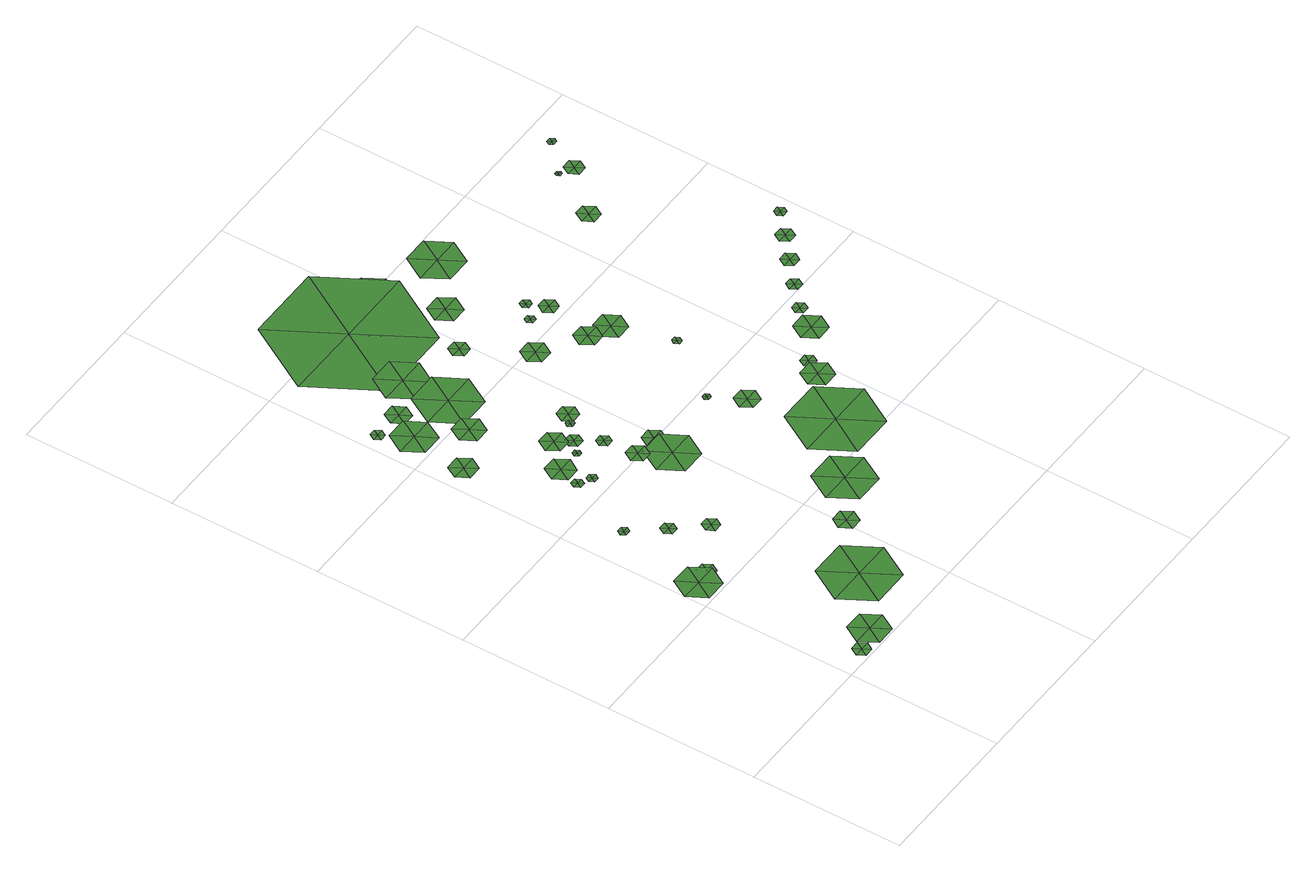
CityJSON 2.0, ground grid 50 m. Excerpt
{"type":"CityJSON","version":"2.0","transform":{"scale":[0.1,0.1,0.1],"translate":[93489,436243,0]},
"CityObjects":{
"tree1":{"type":"SolitaryVegetationObject","attributes":{"Point Count":1778,"Average Intensity":0,"Average Number of Returns":3.83},"geometry":[{"type":"MultiSurface","lod":"0","boundaries":[[[0,1,2]],[[0,3,1]],[[0,4,3]],[[0,5,4]],[[0,6,5]],[[0,2,6]]]}]},
"tree2":{"type":"SolitaryVegetationObject","attributes":{"Point Count":4986,"Average Intensity":0,"Average Number of Returns":3.56},"geometry":[{"type":"MultiSurface","lod":"0","boundaries":[[[7,8,9]],[[7,10,8]],[[7,11,10]],[[7,12,11]],[[7,13,12]],[[7,9,13]]]}]},
"tree3":{"type":"SolitaryVegetationObject","attributes":{"Point Count":2793,"Average Intensity":0,"Average Number of Returns":3.3},"geometry":[{"type":"MultiSurface","lod":"0","boundaries":[[[14,15,16]],[[14,17,15]],[[14,18,17]],[[14,19,18]],[[14,20,19]],[[14,16,20]]]}]},
"tree4":{"type":"SolitaryVegetationObject","attributes":{"Point Count":299,"Average Intensity":0,"Average Number of Returns":2.58},"geometry":[{"type":"MultiSurface","lod":"0","boundaries":[[[21,22,23]],[[21,24,22]],[[21,25,24]],[[21,26,25]],[[21,27,26]],[[21,23,27]]]}]},
"tree5":{"type":"SolitaryVegetationObject","attributes":{"Point Count":246,"Average Intensity":0,"Average Number of Returns":3.55},"geometry":[{"type":"MultiSurface","lod":"0","boundaries":[[[28,29,30]],[[28,31,29]],[[28,32,31]],[[28,33,32]],[[28,34,33]],[[28,30,34]]]}]},
"tree6":{"type":"SolitaryVegetationObject","attributes":{"Point Count":20005,"Average Intensity":0,"Average Number of Returns":3.62},"geometry":[{"type":"MultiSurface","lod":"0","boundaries":[[[35,36,37]],[[35,38,36]],[[35,39,38]],[[35,40,39]],[[35,41,40]],[[35,37,41]]]}]},
"tree7":{"type":"SolitaryVegetationObject","attributes":{"Point Count":258,"Average Intensity":0,"Average Number of Returns":3.66},"geometry":[{"type":"MultiSurface","lod":"0","boundaries":[[[42,43,44]],[[42,45,43]],[[42,46,45]],[[42,47,46]],[[42,48,47]],[[42,44,48]]]}]},
"tree8":{"type":"SolitaryVegetationObject","attributes":{"Point Count":269,"Average Intensity":0,"Average Number of Returns":2.89},"geometry":[{"type":"MultiSurface","lod":"0","boundaries":[[[49,50,51]],[[49,52,50]],[[49,53,52]],[[49,54,53]],[[49,55,54]],[[49,51,55]]]}]},
"tree9":{"type":"SolitaryVegetationObject","attributes":{"Point Count":1194,"Average Intensity":0,"Average Number of Returns":3.59},"geometry":[{"type":"MultiSurface","lod":"0","boundaries":[[[56,57,58]],[[56,59,57]],[[56,60,59]],[[56,61,60]],[[56,62,61]],[[56,58,62]]]}]},
"tree10":{"type":"SolitaryVegetationObject","attributes":{"Point Count":266,"Average Intensity":0,"Average Number of Returns":3.46},"geometry":[{"type":"MultiSurface","lod":"0","boundaries":[[[63,64,65]],[[63,66,64]],[[63,67,66]],[[63,68,67]],[[63,69,68]],[[63,65,69]]]}]},
"tree11":{"type":"SolitaryVegetationObject","attributes":{"Point Count":111,"Average Intensity":0,"Average Number of Returns":2.28},"geometry":[{"type":"MultiSurface","lod":"0","boundaries":[[[70,71,72]],[[70,73,71]],[[70,74,73]],[[70,75,74]],[[70,76,75]],[[70,72,76]]]}]},
"tree12":{"type":"SolitaryVegetationObject","attributes":{"Point Count":99,"Average Intensity":0,"Average Number of Returns":2.95},"geometry":[{"type":"MultiSurface","lod":"0","boundaries":[[[77,78,79]],[[77,80,78]],[[77,81,80]],[[77,82,81]],[[77,83,82]],[[77,79,83]]]}]},
"tree13":{"type":"SolitaryVegetationObject","attributes":{"Point Count":186,"Average Intensity":0,"Average Number of Returns":2.84},"geometry":[{"type":"MultiSurface","lod":"0","boundaries":[[[84,85,86]],[[84,87,85]],[[84,88,87]],[[84,89,88]],[[84,90,89]],[[84,86,90]]]}]},
"tree14":{"type":"SolitaryVegetationObject","attributes":{"Point Count":2107,"Average Intensity":0,"Average Number of Returns":2.86},"geometry":[{"type":"MultiSurface","lod":"0","boundaries":[[[91,92,93]],[[91,94,92]],[[91,95,94]],[[91,96,95]],[[91,97,96]],[[91,93,97]]]}]},
"tree15":{"type":"SolitaryVegetationObject","attributes":{"Point Count":1870,"Average Intensity":0,"Average Number of Returns":3.84},"geometry":[{"type":"MultiSurface","lod":"0","boundaries":[[[98,99,100]],[[98,101,99]],[[98,102,101]],[[98,103,102]],[[98,104,103]],[[98,100,104]]]}]},
"tree16":{"type":"SolitaryVegetationObject","attributes":{"Point Count":2185,"Average Intensity":0,"Average Number of Returns":3.76},"geometry":[{"type":"MultiSurface","lod":"0","boundaries":[[[105,106,107]],[[105,108,106]],[[105,109,108]],[[105,110,109]],[[105,111,110]],[[105,107,111]]]}]},
"tree17":{"type":"SolitaryVegetationObject","attributes":{"Point Count":89,"Average Intensity":0,"Average Number of Returns":2.66},"geometry":[{"type":"MultiSurface","lod":"0","boundaries":[[[112,113,114]],[[112,115,113]],[[112,116,115]],[[112,117,116]],[[112,118,117]],[[112,114,118]]]}]},
"tree18":{"type":"SolitaryVegetationObject","attributes":{"Point Count":1579,"Average Intensity":0,"Average Number of Returns":3.13},"geometry":[{"type":"MultiSurface","lod":"0","boundaries":[[[119,120,121]],[[119,122,120]],[[119,123,122]],[[119,124,123]],[[119,125,124]],[[119,121,125]]]}]},
"tree19":{"type":"SolitaryVegetationObject","attributes":{"Point Count":151,"Average Intensity":0,"Average Number of Returns":2.94},"geometry":[{"type":"MultiSurface","lod":"0","boundaries":[[[126,127,128]],[[126,129,127]],[[126,130,129]],[[126,131,130]],[[126,132,131]],[[126,128,132]]]}]},
"tree20":{"type":"SolitaryVegetationObject","attributes":{"Point Count":55,"Average Intensity":0,"Average Number of Returns":2.43},"geometry":[{"type":"MultiSurface","lod":"0","boundaries":[[[133,134,135]],[[133,136,134]],[[133,137,136]],[[133,138,137]],[[133,139,138]],[[133,135,139]]]}]},
"tree21":{"type":"SolitaryVegetationObject","attributes":{"Point Count":1138,"Average Intensity":0,"Average Number of Returns":4.43},"geometry":[{"type":"MultiSurface","lod":"0","boundaries":[[[140,141,142]],[[140,143,141]],[[140,144,143]],[[140,145,144]],[[140,146,145]],[[140,142,146]]]}]},
"tree22":{"type":"SolitaryVegetationObject","attributes":{"Point Count":107,"Average Intensity":0,"Average Number of Returns":2.48},"geometry":[{"type":"MultiSurface","lod":"0","boundaries":[[[147,148,149]],[[147,150,148]],[[147,151,150]],[[147,152,151]],[[147,153,152]],[[147,149,153]]]}]},
"tree23":{"type":"SolitaryVegetationObject","attributes":{"Point Count":4135,"Average Intensity":0,"Average Number of Returns":4.48},"geometry":[{"type":"MultiSurface","lod":"0","boundaries":[[[154,155,156]],[[154,157,155]],[[154,158,157]],[[154,159,158]],[[154,160,159]],[[154,156,160]]]}]},
"tree24":{"type":"SolitaryVegetationObject","attributes":{"Point Count":5663,"Average Intensity":0,"Average Number of Returns":3.62},"geometry":[{"type":"MultiSurface","lod":"0","boundaries":[[[161,162,163]],[[161,164,162]],[[161,165,164]],[[161,166,165]],[[161,167,166]],[[161,163,167]]]}]},
"tree25":{"type":"SolitaryVegetationObject","attributes":{"Point Count":56,"Average Intensity":0,"Average Number of Returns":1.55},"geometry":[{"type":"MultiSurface","lod":"0","boundaries":[[[168,169,170]],[[168,171,169]],[[168,172,171]],[[168,173,172]],[[168,174,173]],[[168,170,174]]]}]},
"tree26":{"type":"SolitaryVegetationObject","attributes":{"Point Count":109,"Average Intensity":0,"Average Number of Returns":2.81},"geometry":[{"type":"MultiSurface","lod":"0","boundaries":[[[175,176,177]],[[175,178,176]],[[175,179,178]],[[175,180,179]],[[175,181,180]],[[175,177,181]]]}]},
"tree27":{"type":"SolitaryVegetationObject","attributes":{"Point Count":21122,"Average Intensity":0,"Average Number of Returns":3.64},"geometry":[{"type":"MultiSurface","lod":"0","boundaries":[[[182,183,184]],[[182,185,183]],[[182,186,185]],[[182,187,186]],[[182,188,187]],[[182,184,188]]]}]},
"tree28":{"type":"SolitaryVegetationObject","attributes":{"Point Count":7680,"Average Intensity":0,"Average Number of Returns":3.59},"geometry":[{"type":"MultiSurface","lod":"0","boundaries":[[[189,190,191]],[[189,192,190]],[[189,193,192]],[[189,194,193]],[[189,195,194]],[[189,191,195]]]}]},
"tree29":{"type":"SolitaryVegetationObject","attributes":{"Point Count":231,"Average Intensity":0,"Average Number of Returns":1.66},"geometry":[{"type":"MultiSurface","lod":"0","boundaries":[[[196,197,198]],[[196,199,197]],[[196,200,199]],[[196,201,200]],[[196,202,201]],[[196,198,202]]]}]},
"tree30":{"type":"SolitaryVegetationObject","attributes":{"Point Count":2538,"Average Intensity":0,"Average Number of Returns":1.62},"geometry":[{"type":"MultiSurface","lod":"0","boundaries":[[[203,204,205]],[[203,206,204]],[[203,207,206]],[[203,208,207]],[[203,209,208]],[[203,205,209]]]}]},
"tree31":{"type":"SolitaryVegetationObject","attributes":{"Point Count":357,"Average Intensity":0,"Average Number of Returns":2.5},"geometry":[{"type":"MultiSurface","lod":"0","boundaries":[[[210,211,212]],[[210,213,211]],[[210,214,213]],[[210,215,214]],[[210,216,215]],[[210,212,216]]]}]},
"tree32":{"type":"SolitaryVegetationObject","attributes":{"Point Count":1077,"Average Intensity":0,"Average Number of Returns":3.57},"geometry":[{"type":"MultiSurface","lod":"0","boundaries":[[[217,218,219]],[[217,220,218]],[[217,221,220]],[[217,222,221]],[[217,223,222]],[[217,219,223]]]}]},
"tree33":{"type":"SolitaryVegetationObject","attributes":{"Point Count":80,"Average Intensity":0,"Average Number of Returns":1.66},"geometry":[{"type":"MultiSurface","lod":"0","boundaries":[[[224,225,226]],[[224,227,225]],[[224,228,227]],[[224,229,228]],[[224,230,229]],[[224,226,230]]]}]},
"tree34":{"type":"SolitaryVegetationObject","attributes":{"Point Count":20225,"Average Intensity":0,"Average Number of Returns":3.73},"geometry":[{"type":"MultiSurface","lod":"0","boundaries":[[[231,232,233]],[[231,234,232]],[[231,235,234]],[[231,236,235]],[[231,237,236]],[[231,233,237]]]}]},
"tree35":{"type":"SolitaryVegetationObject","attributes":{"Point Count":358,"Average Intensity":0,"Average Number of Returns":1.51},"geometry":[{"type":"MultiSurface","lod":"0","boundaries":[[[238,239,240]],[[238,241,239]],[[238,242,241]],[[238,243,242]],[[238,244,243]],[[238,240,244]]]}]},
"tree36":{"type":"SolitaryVegetationObject","attributes":{"Point Count":209,"Average Intensity":0,"Average Number of Returns":2.33},"geometry":[{"type":"MultiSurface","lod":"0","boundaries":[[[245,246,247]],[[245,248,246]],[[245,249,248]],[[245,250,249]],[[245,251,250]],[[245,247,251]]]}]},
"tree37":{"type":"SolitaryVegetationObject","attributes":{"Point Count":5442,"Average Intensity":0,"Average Number of Returns":3.36},"geometry":[{"type":"MultiSurface","lod":"0","boundaries":[[[252,253,254]],[[252,255,253]],[[252,256,255]],[[252,257,256]],[[252,258,257]],[[252,254,258]]]}]},
"tree38":{"type":"SolitaryVegetationObject","attributes":{"Point Count":1520,"Average Intensity":0,"Average Number of Returns":3.02},"geometry":[{"type":"MultiSurface","lod":"0","boundaries":[[[259,260,261]],[[259,262,260]],[[259,263,262]],[[259,264,263]],[[259,265,264]],[[259,261,265]]]}]},
"tree39":{"type":"SolitaryVegetationObject","attributes":{"Point Count":1902,"Average Intensity":0,"Average Number of Returns":4.14},"geometry":[{"type":"MultiSurface","lod":"0","boundaries":[[[266,267,268]],[[266,269,267]],[[266,270,269]],[[266,271,270]],[[266,272,271]],[[266,268,272]]]}]},
"tree40":{"type":"SolitaryVegetationObject","attributes":{"Point Count":163,"Average Intensity":0,"Average Number of Returns":2.6},"geometry":[{"type":"MultiSurface","lod":"0","boundaries":[[[273,274,275]],[[273,276,274]],[[273,277,276]],[[273,278,277]],[[273,279,278]],[[273,275,279]]]}]},
"tree41":{"type":"SolitaryVegetationObject","attributes":{"Point Count":2481,"Average Intensity":0,"Average Number of Returns":4.04},"geometry":[{"type":"MultiSurface","lod":"0","boundaries":[[[280,281,282]],[[280,283,281]],[[280,284,283]],[[280,285,284]],[[280,286,285]],[[280,282,286]]]}]},
"tree42":{"type":"SolitaryVegetationObject","attributes":{"Point Count":59,"Average Intensity":0,"Average Number of Returns":1.56},"geometry":[{"type":"MultiSurface","lod":"0","boundaries":[[[287,288,289]],[[287,290,288]],[[287,291,290]],[[287,292,291]],[[287,293,292]],[[287,289,293]]]}]},
"tree43":{"type":"SolitaryVegetationObject","attributes":{"Point Count":900,"Average Intensity":0,"Average Number of Returns":2.79},"geometry":[{"type":"MultiSurface","lod":"0","boundaries":[[[294,295,296]],[[294,297,295]],[[294,298,297]],[[294,299,298]],[[294,300,299]],[[294,296,300]]]}]},
"tree44":{"type":"SolitaryVegetationObject","attributes":{"Point Count":96,"Average Intensity":0,"Average Number of Returns":2.18},"geometry":[{"type":"MultiSurface","lod":"0","boundaries":[[[301,302,303]],[[301,304,302]],[[301,305,304]],[[301,306,305]],[[301,307,306]],[[301,303,307]]]}]},
"tree45":{"type":"SolitaryVegetationObject","attributes":{"Point Count":84,"Average Intensity":0,"Average Number of Returns":1.85},"geometry":[{"type":"MultiSurface","lod":"0","boundaries":[[[308,309,310]],[[308,311,309]],[[308,312,311]],[[308,313,312]],[[308,314,313]],[[308,310,314]]]}]},
"tree46":{"type":"SolitaryVegetationObject","attributes":{"Point Count":511,"Average Intensity":0,"Average Number of Returns":4.18},"geometry":[{"type":"MultiSurface","lod":"0","boundaries":[[[315,316,317]],[[315,318,316]],[[315,319,318]],[[315,320,319]],[[315,321,320]],[[315,317,321]]]}]},
"tree47":{"type":"SolitaryVegetationObject","attributes":{"Point Count":3554,"Average Intensity":0,"Average Number of Returns":2.77},"geometry":[{"type":"MultiSurface","lod":"0","boundaries":[[[322,323,324]],[[322,325,323]],[[322,326,325]],[[322,327,326]],[[322,328,327]],[[322,324,328]]]}]},
"tree48":{"type":"SolitaryVegetationObject","attributes":{"Point Count":2570,"Average Intensity":0,"Average Number of Returns":4.34},"geometry":[{"type":"MultiSurface","lod":"0","boundaries":[[[329,330,331]],[[329,332,330]],[[329,333,332]],[[329,334,333]],[[329,335,334]],[[329,331,335]]]}]},
"tree49":{"type":"SolitaryVegetationObject","attributes":{"Point Count":548,"Average Intensity":0,"Average Number of Returns":4.21},"geometry":[{"type":"MultiSurface","lod":"0","boundaries":[[[336,337,338]],[[336,339,337]],[[336,340,339]],[[336,341,340]],[[336,342,341]],[[336,338,342]]]}]},
"tree50":{"type":"SolitaryVegetationObject","attributes":{"Point Count":599,"Average Intensity":0,"Average Number of Returns":4.32},"geometry":[{"type":"MultiSurface","lod":"0","boundaries":[[[343,344,345]],[[343,346,344]],[[343,347,346]],[[343,348,347]],[[343,349,348]],[[343,345,349]]]}]},
"tree51":{"type":"SolitaryVegetationObject","attributes":{"Point Count":744,"Average Intensity":0,"Average Number of Returns":4.28},"geometry":[{"type":"MultiSurface","lod":"0","boundaries":[[[350,351,352]],[[350,353,351]],[[350,354,353]],[[350,355,354]],[[350,356,355]],[[350,352,356]]]}]},
"tree52":{"type":"SolitaryVegetationObject","attributes":{"Point Count":998,"Average Intensity":0,"Average Number of Returns":4.22},"geometry":[{"type":"MultiSurface","lod":"0","boundaries":[[[357,358,359]],[[357,360,358]],[[357,361,360]],[[357,362,361]],[[357,363,362]],[[357,359,363]]]}]},
"tree53":{"type":"SolitaryVegetationObject","attributes":{"Point Count":862,"Average Intensity":0,"Average Number of Returns":4.29},"geometry":[{"type":"MultiSurface","lod":"0","boundaries":[[[364,365,366]],[[364,367,365]],[[364,368,367]],[[364,369,368]],[[364,370,369]],[[364,366,370]]]}]},
"tree54":{"type":"SolitaryVegetationObject","attributes":{"Point Count":99,"Average Intensity":0,"Average Number of Returns":2.01},"geometry":[{"type":"MultiSurface","lod":"0","boundaries":[[[371,372,373]],[[371,374,372]],[[371,375,374]],[[371,376,375]],[[371,377,376]],[[371,373,377]]]}]},
"tree55":{"type":"SolitaryVegetationObject","attributes":{"Point Count":829,"Average Intensity":0,"Average Number of Returns":3.94},"geometry":[{"type":"MultiSurface","lod":"0","boundaries":[[[378,379,380]],[[378,381,379]],[[378,382,381]],[[378,383,382]],[[378,384,383]],[[378,380,384]]]}]},
"tree56":{"type":"SolitaryVegetationObject","attributes":{"Point Count":367,"Average Intensity":0,"Average Number of Returns":4.12},"geometry":[{"type":"MultiSurface","lod":"0","boundaries":[[[385,386,387]],[[385,388,386]],[[385,389,388]],[[385,390,389]],[[385,391,390]],[[385,387,391]]]}]},
"tree57":{"type":"SolitaryVegetationObject","attributes":{"Point Count":192,"Average Intensity":0,"Average Number of Returns":1.78},"geometry":[{"type":"MultiSurface","lod":"0","boundaries":[[[392,393,394]],[[392,395,393]],[[392,396,395]],[[392,397,396]],[[392,398,397]],[[392,394,398]]]}]}
},
"vertices":[
[106,35,0],[91,60,0],[77,35,0],[120,60,0],[135,35,0],[120,10,0],[91,10,0],
[189,64,0],[156,120,0],[124,64,0],[221,120,0],[253,64,0],[221,8,0],[156,8,0],
[71,573,0],[36,634,0],[1,573,0],[106,634,0],[141,573,0],[106,512,0],[36,512,0],
[124,580,0],[109,606,0],[94,580,0],[139,606,0],[154,580,0],[139,554,0],[109,554,0],
[124,866,0],[116,881,0],[107,866,0],[133,881,0],[142,866,0],[133,851,0],[116,851,0],
[358,213,0],[295,322,0],[232,213,0],[421,322,0],[484,213,0],[421,104,0],[295,104,0],
[206,766,0],[193,788,0],[181,766,0],[218,788,0],[230,766,0],[218,745,0],[193,745,0],
[286,674,0],[272,698,0],[259,674,0],[300,698,0],[314,674,0],[300,650,0],[272,650,0],
[84,1389,0],[61,1428,0],[39,1389,0],[107,1428,0],[129,1389,0],[107,1350,0],[61,1350,0],
[214,1084,0],[204,1101,0],[194,1084,0],[224,1101,0],[233,1084,0],[224,1067,0],[204,1067,0],
[59,1667,0],[48,1686,0],[37,1667,0],[69,1686,0],[80,1667,0],[69,1648,0],[48,1648,0],
[254,1061,0],[245,1076,0],[237,1061,0],[262,1076,0],[271,1061,0],[262,1046,0],[245,1046,0],
[234,1155,0],[210,1196,0],[186,1155,0],[257,1196,0],[281,1155,0],[257,1114,0],[210,1114,0],
[111,1577,0],[75,1638,0],[39,1577,0],[146,1638,0],[181,1577,0],[146,1515,0],[75,1515,0],
[517,365,0],[498,399,0],[478,365,0],[537,399,0],[557,365,0],[537,330,0],[498,330,0],
[159,1663,0],[139,1698,0],[119,1663,0],[179,1698,0],[199,1663,0],[179,1628,0],[139,1628,0],
[314,1154,0],[307,1166,0],[300,1154,0],[321,1166,0],[328,1154,0],[321,1142,0],[307,1142,0],
[222,1462,0],[196,1507,0],[171,1462,0],[248,1507,0],[274,1462,0],[248,1417,0],[196,1417,0],
[316,1235,0],[294,1272,0],[273,1235,0],[337,1272,0],[358,1235,0],[337,1198,0],[294,1198,0],
[352,1190,0],[339,1212,0],[326,1190,0],[365,1212,0],[378,1190,0],[365,1167,0],[339,1167,0],
[411,1010,0],[393,1040,0],[375,1010,0],[428,1040,0],[446,1010,0],[428,979,0],[393,979,0],
[399,1118,0],[387,1138,0],[375,1118,0],[411,1138,0],[423,1118,0],[411,1097,0],[387,1097,0],
[468,929,0],[426,1002,0],[384,929,0],[510,1002,0],[552,929,0],[510,856,0],[426,856,0],
[287,1578,0],[234,1670,0],[181,1578,0],[340,1670,0],[393,1578,0],[340,1487,0],[234,1487,0],
[404,1237,0],[397,1249,0],[389,1237,0],[411,1249,0],[418,1237,0],[411,1224,0],[397,1224,0],
[488,1006,0],[469,1037,0],[451,1006,0],[506,1037,0],[524,1006,0],[506,974,0],[469,974,0],
[658,464,0],[609,549,0],[560,464,0],[707,549,0],[756,464,0],[707,379,0],[609,379,0],
[283,1732,0],[240,1806,0],[197,1732,0],[325,1806,0],[368,1732,0],[325,1658,0],[240,1658,0],
[432,1263,0],[415,1293,0],[398,1263,0],[449,1293,0],[466,1263,0],[449,1234,0],[415,1234,0],
[354,1965,0],[225,2189,0],[96,1965,0],[484,2189,0],[613,1965,0],[484,1741,0],[225,1741,0],
[395,1883,0],[378,1913,0],[360,1883,0],[413,1913,0],[431,1883,0],[413,1852,0],[378,1852,0],
[479,1669,0],[462,1697,0],[446,1669,0],[495,1697,0],[511,1669,0],[495,1641,0],[462,1641,0],
[711,974,0],[704,985,0],[698,974,0],[718,985,0],[724,974,0],[718,963,0],[704,963,0],
[840,618,0],[767,745,0],[694,618,0],[914,745,0],[987,618,0],[914,492,0],[767,492,0],
[768,873,0],[748,908,0],[728,873,0],[789,908,0],[809,873,0],[789,839,0],[748,839,0],
[589,1481,0],[566,1520,0],[544,1481,0],[611,1520,0],[633,1481,0],[611,1443,0],[566,1443,0],
[528,2001,0],[492,2062,0],[457,2001,0],[563,2062,0],[598,2001,0],[563,1940,0],[492,1940,0],
[591,1792,0],[564,1838,0],[537,1792,0],[618,1838,0],[645,1792,0],[618,1745,0],[564,1745,0],
[728,1394,0],[707,1431,0],[685,1394,0],[749,1431,0],[771,1394,0],[749,1357,0],[707,1357,0],
[692,1568,0],[683,1583,0],[675,1568,0],[701,1583,0],[709,1568,0],[701,1553,0],[683,1553,0],
[965,763,0],[939,808,0],[914,763,0],[991,808,0],[1017,763,0],[991,718,0],[939,718,0],
[853,1172,0],[846,1185,0],[838,1172,0],[861,1185,0],[869,1172,0],[861,1158,0],[846,1158,0],
[798,1362,0],[772,1406,0],[746,1362,0],[823,1406,0],[849,1362,0],[823,1317,0],[772,1317,0],
[737,1613,0],[728,1629,0],[719,1613,0],[746,1629,0],[756,1613,0],[746,1597,0],[728,1597,0],
[766,1553,0],[751,1579,0],[735,1553,0],[781,1579,0],[796,1553,0],[781,1527,0],[751,1527,0],
[995,815,0],[982,836,0],[970,815,0],[1007,836,0],[1019,815,0],[1007,793,0],[982,793,0],
[744,1923,0],[700,1998,0],[657,1923,0],[787,1998,0],[830,1923,0],[787,1848,0],[700,1848,0],
[1113,885,0],[1087,931,0],[1061,885,0],[1139,931,0],[1166,885,0],[1139,840,0],[1087,840,0],
[1159,955,0],[1147,975,0],[1135,955,0],[1171,975,0],[1183,955,0],[1171,934,0],[1147,934,0],
[1230,1022,0],[1218,1043,0],[1206,1022,0],[1242,1043,0],[1254,1022,0],[1242,1001,0],[1218,1001,0],
[1307,1088,0],[1293,1113,0],[1278,1088,0],[1321,1113,0],[1336,1088,0],[1321,1063,0],[1293,1063,0],
[1141,1668,0],[1123,1700,0],[1105,1668,0],[1159,1700,0],[1177,1668,0],[1159,1637,0],[1123,1637,0],
[1382,1155,0],[1367,1180,0],[1353,1155,0],[1397,1180,0],[1411,1155,0],[1397,1129,0],[1367,1129,0],
[1229,1831,0],[1224,1840,0],[1219,1831,0],[1234,1840,0],[1240,1831,0],[1234,1822,0],[1224,1822,0],
[1275,1808,0],[1259,1835,0],[1244,1808,0],[1291,1835,0],[1307,1808,0],[1291,1780,0],[1259,1780,0],
[1454,1219,0],[1444,1236,0],[1435,1219,0],[1464,1236,0],[1474,1219,0],[1464,1202,0],[1444,1202,0],
[1326,1919,0],[1319,1931,0],[1312,1919,0],[1334,1931,0],[1341,1919,0],[1334,1907,0],[1319,1907,0]
]}
